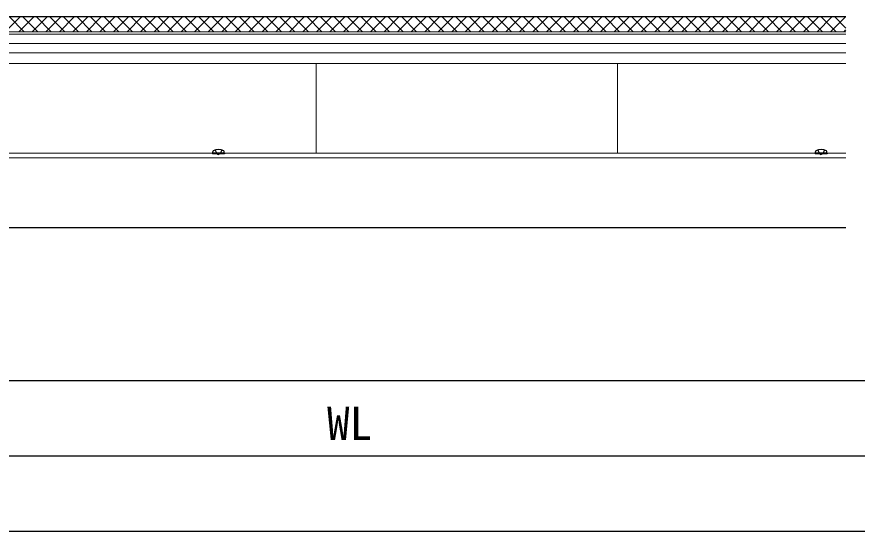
# Model space of a CAD drawing. Units: millimetres, scale not verified. Extents: x -1312 to 1312, y -1960 to 1949.
# Drawn here: x -784 to -226, y 92 to 434 of the extents above; entities that cross this region are included whole.
import ezdxf
from ezdxf.enums import TextEntityAlignment as Align

# ---------------------------------------------------------------- set-up
doc = ezdxf.new("R2010")
doc.units = ezdxf.units.MM
doc.header["$LTSCALE"] = 8
doc.layers.add('0-3_YKK_12', color=2, linetype='Continuous', lineweight=18)
for name, color, linetype in [('0-4_YKK_13', 4, 'Continuous'), ('0-5_YKK_D', 6, 'Continuous'), ('0-7_YSS_K', 3, 'Continuous')]:
    doc.layers.add(name, color=color, linetype=linetype)
doc.styles.add('ＭＳ ゴシック', font='')
doc.styles.get('ＭＳ ゴシック').set_extended_font_data('MS Gothic')

msp = doc.modelspace()

# ---------------------------------------------------------------- linework, layer by layer
at = {"layer": '0-3_YKK_12'}
for p, q in [((-1100, 423.703), (-233.5, 423.703)), ((-1100, 422.131), (-233.5, 422.131)), ((-1100, 415.776), (-233.5, 415.776)), ((-1100, 409.703), (-233.5, 409.703)), ((-1100, 402.601), (-233.5, 402.601)), ((-585, 402.601), (-585, 343.026)), ((-385, 402.601), (-385, 343.026)), ((-1045.929, 343.026), (-653.896, 343.026)), ((-645.929, 343.026), (-253.896, 343.026)), ((-245.929, 343.026), (-233.5, 343.026)), ((-1100, 339.985), (-233.5, 339.985)), ((-1100, 293.723), (-233.5, 293.723))]:
    msp.add_line(p, q, dxfattribs=at)
at = {"layer": '0-4_YKK_13'}
for p, q in [((-653.913, 343.12), (-653.771, 343.923)), ((-645.913, 343.12), (-653.913, 343.12)), ((-653.913, 343.12), (-653.824, 342.62)), ((-646.001, 342.62), (-653.824, 342.62)), ((-652.213, 345.1), (-651.058, 342.783)), ((-651.058, 342.783), (-649.913, 342.174)), ((-648.768, 342.783), (-649.913, 342.174)), ((-647.613, 345.1), (-648.768, 342.783)), ((-645.913, 343.12), (-646.054, 343.923)), ((-645.913, 343.12), (-646.001, 342.62)), ((-253.913, 343.12), (-253.771, 343.923)), ((-245.913, 343.12), (-253.913, 343.12)), ((-253.913, 343.12), (-253.824, 342.62)), ((-246.001, 342.62), (-253.824, 342.62)), ((-252.213, 345.1), (-251.058, 342.783)), ((-251.058, 342.783), (-249.913, 342.174)), ((-248.768, 342.783), (-249.913, 342.174)), ((-247.613, 345.1), (-248.768, 342.783)), ((-245.913, 343.12), (-246.054, 343.923)), ((-245.913, 343.12), (-246.001, 342.62))]:
    msp.add_line(p, q, dxfattribs=at)
for centre, radius, start, end in [((-652.885, 343.766), 0.9, 122.05588, 170), ((-649.913, 339.02), 6.5, 57.94412, 122.05588), ((-646.94, 343.766), 0.9, 10, 57.94412), ((-252.885, 343.766), 0.9, 122.05588, 170), ((-249.913, 339.02), 6.5, 57.94412, 122.05588), ((-246.94, 343.766), 0.9, 10, 57.94412)]:
    msp.add_arc(centre, radius, start, end, dxfattribs=at)
at = {"layer": '0-5_YKK_D'}
for p, q in [((-985, 192.148), (1015, 192.148)), ((-1100, 142.148), (0, 142.148)), ((-1100, 92.148), (1100, 92.148))]:
    msp.add_line(p, q, dxfattribs=at)
at = {"layer": '0-7_YSS_K'}
for p, q in [((-791.462, 423.703), (-781.565, 433.6)), ((-778.834, 423.703), (-788.731, 433.6)), ((-782.482, 423.703), (-772.585, 433.6)), ((-769.854, 423.703), (-779.75, 433.6)), ((-773.502, 423.703), (-763.605, 433.6)), ((-760.873, 423.703), (-770.77, 433.6)), ((-764.521, 423.703), (-754.624, 433.6)), ((-751.893, 423.703), (-761.79, 433.6)), ((-755.541, 423.703), (-745.644, 433.6)), ((-742.913, 423.703), (-752.81, 433.6)), ((-746.561, 423.703), (-736.664, 433.6)), ((-733.933, 423.703), (-743.829, 433.6)), ((-737.58, 423.703), (-727.684, 433.6)), ((-724.952, 423.703), (-734.849, 433.6)), ((-728.6, 423.703), (-718.703, 433.6)), ((-715.972, 423.703), (-725.869, 433.6)), ((-719.62, 423.703), (-709.723, 433.6)), ((-706.992, 423.703), (-716.889, 433.6)), ((-710.64, 423.703), (-700.743, 433.6)), ((-698.011, 423.703), (-707.908, 433.6)), ((-701.659, 423.703), (-691.763, 433.6)), ((-689.031, 423.703), (-698.928, 433.6)), ((-692.679, 423.703), (-682.782, 433.6)), ((-680.051, 423.703), (-689.948, 433.6)), ((-683.699, 423.703), (-673.802, 433.6)), ((-671.071, 423.703), (-680.968, 433.6)), ((-674.719, 423.703), (-664.822, 433.6)), ((-662.09, 423.703), (-671.987, 433.6)), ((-665.738, 423.703), (-655.842, 433.6)), ((-653.11, 423.703), (-663.007, 433.6)), ((-656.758, 423.703), (-646.861, 433.6)), ((-644.13, 423.703), (-654.027, 433.6)), ((-647.778, 423.703), (-637.881, 433.6)), ((-635.15, 423.703), (-645.046, 433.6)), ((-638.798, 423.703), (-628.901, 433.6)), ((-626.169, 423.703), (-636.066, 433.6)), ((-629.817, 423.703), (-619.921, 433.6)), ((-617.189, 423.703), (-627.086, 433.6)), ((-620.837, 423.703), (-610.94, 433.6)), ((-608.209, 423.703), (-618.106, 433.6)), ((-611.857, 423.703), (-601.96, 433.6)), ((-599.229, 423.703), (-609.125, 433.6)), ((-602.877, 423.703), (-592.98, 433.6)), ((-590.248, 423.703), (-600.145, 433.6)), ((-593.896, 423.703), (-584, 433.6)), ((-581.268, 423.703), (-591.165, 433.6)), ((-584.916, 423.703), (-575.019, 433.6)), ((-572.288, 423.703), (-582.185, 433.6)), ((-575.936, 423.703), (-566.039, 433.6)), ((-563.308, 423.703), (-573.204, 433.6)), ((-566.956, 423.703), (-557.059, 433.6)), ((-554.327, 423.703), (-564.224, 433.6)), ((-557.975, 423.703), (-548.079, 433.6)), ((-545.347, 423.703), (-555.244, 433.6)), ((-548.995, 423.703), (-539.098, 433.6)), ((-536.367, 423.703), (-546.264, 433.6)), ((-540.015, 423.703), (-530.118, 433.6)), ((-527.387, 423.703), (-537.283, 433.6)), ((-531.035, 423.703), (-521.138, 433.6)), ((-518.406, 423.703), (-528.303, 433.6)), ((-522.054, 423.703), (-512.158, 433.6)), ((-509.426, 423.703), (-519.323, 433.6)), ((-513.074, 423.703), (-503.177, 433.6)), ((-500.446, 423.703), (-510.343, 433.6)), ((-504.094, 423.703), (-494.197, 433.6)), ((-491.466, 423.703), (-501.362, 433.6)), ((-495.114, 423.703), (-485.217, 433.6)), ((-482.485, 423.703), (-492.382, 433.6)), ((-486.133, 423.703), (-476.237, 433.6)), ((-473.505, 423.703), (-483.402, 433.6)), ((-477.153, 423.703), (-467.256, 433.6)), ((-464.525, 423.703), (-474.422, 433.6)), ((-468.173, 423.703), (-458.276, 433.6)), ((-455.545, 423.703), (-465.441, 433.6)), ((-459.193, 423.703), (-449.296, 433.6)), ((-446.564, 423.703), (-456.461, 433.6)), ((-450.212, 423.703), (-440.315, 433.6)), ((-437.584, 423.703), (-447.481, 433.6)), ((-441.232, 423.703), (-431.335, 433.6)), ((-428.604, 423.703), (-438.501, 433.6)), ((-432.252, 423.703), (-422.355, 433.6)), ((-419.624, 423.703), (-429.52, 433.6)), ((-423.272, 423.703), (-413.375, 433.6)), ((-410.643, 423.703), (-420.54, 433.6)), ((-414.291, 423.703), (-404.394, 433.6)), ((-401.663, 423.703), (-411.56, 433.6)), ((-405.311, 423.703), (-395.414, 433.6)), ((-392.683, 423.703), (-402.58, 433.6)), ((-396.331, 423.703), (-386.434, 433.6)), ((-383.703, 423.703), (-393.599, 433.6)), ((-387.35, 423.703), (-377.454, 433.6)), ((-374.722, 423.703), (-384.619, 433.6)), ((-378.37, 423.703), (-368.473, 433.6)), ((-365.742, 423.703), (-375.639, 433.6)), ((-369.39, 423.703), (-359.493, 433.6)), ((-356.762, 423.703), (-366.659, 433.6)), ((-360.41, 423.703), (-350.513, 433.6)), ((-347.781, 423.703), (-357.678, 433.6)), ((-351.429, 423.703), (-341.533, 433.6)), ((-338.801, 423.703), (-348.698, 433.6)), ((-342.449, 423.703), (-332.552, 433.6)), ((-329.821, 423.703), (-339.718, 433.6)), ((-333.469, 423.703), (-323.572, 433.6)), ((-320.841, 423.703), (-330.738, 433.6)), ((-324.489, 423.703), (-314.592, 433.6)), ((-311.86, 423.703), (-321.757, 433.6)), ((-315.508, 423.703), (-305.612, 433.6)), ((-302.88, 423.703), (-312.777, 433.6)), ((-306.528, 423.703), (-296.631, 433.6)), ((-293.9, 423.703), (-303.797, 433.6)), ((-297.548, 423.703), (-287.651, 433.6)), ((-284.92, 423.703), (-294.816, 433.6)), ((-288.568, 423.703), (-278.671, 433.6)), ((-275.939, 423.703), (-285.836, 433.6)), ((-279.587, 423.703), (-269.691, 433.6)), ((-266.959, 423.703), (-276.856, 433.6)), ((-270.607, 423.703), (-260.71, 433.6)), ((-257.979, 423.703), (-267.876, 433.6)), ((-261.627, 423.703), (-251.73, 433.6)), ((-248.999, 423.703), (-258.895, 433.6)), ((-252.647, 423.703), (-242.75, 433.6)), ((-240.018, 423.703), (-249.915, 433.6)), ((-243.666, 423.703), (-233.77, 433.6)), ((-233.5, 426.165), (-240.935, 433.6)), ((-234.686, 423.703), (-233.5, 424.889)), ((-1100, 293.701), (-233.5, 293.701))]:
    msp.add_line(p, q, dxfattribs=at)
msp.add_lwpolyline([(-233.5, 433.6), (-1111.8, 433.6), (-1111.8, 293.701), (-1102, 293.701)], dxfattribs=at)

# ---------------------------------------------------------------- texts
at = {"layer": '0-5_YKK_D', "style": 'ＭＳ ゴシック'}
msp.add_text('WL', height=21.99, dxfattribs=at).set_placement((-577.869, 146.148), align=Align.BOTTOM_LEFT)

doc.saveas('drawing.dxf')
